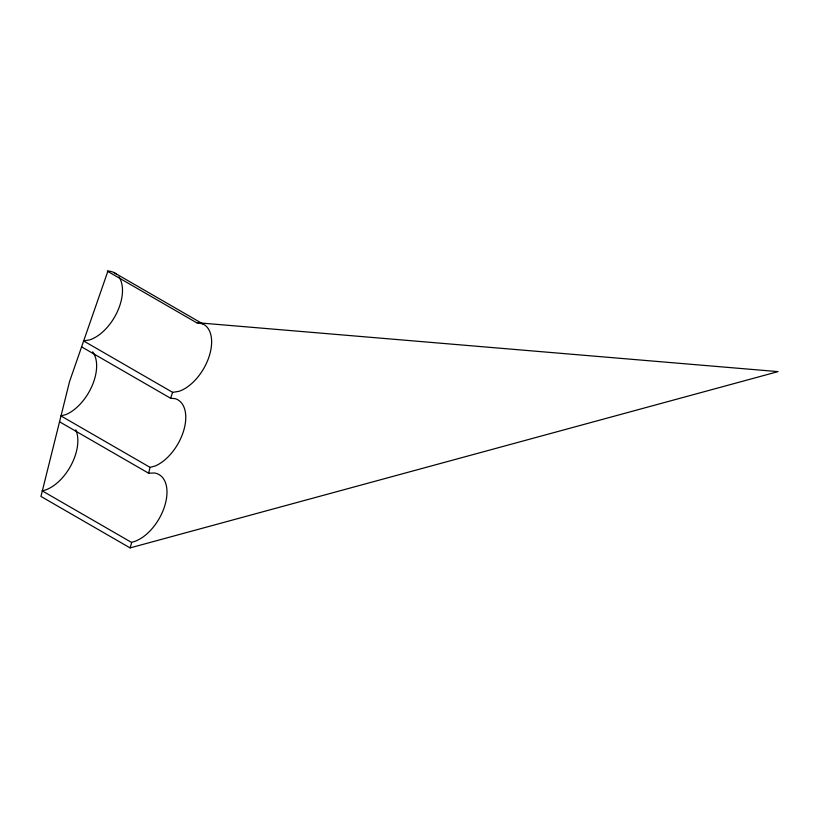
<?xml version="1.0" encoding="UTF-8"?>
<svg xmlns="http://www.w3.org/2000/svg" width="819" height="819" viewBox="0 0 819 819"><rect width="100%" height="100%" fill="white"/><g stroke="black" fill="none" stroke-linecap="round" stroke-linejoin="round"><path stroke-width="1.23" d="M116.615 274.355A38.278 22.103 -60 0 0 107.924 271.099L69.574 381.5L40.95 496.437L130.098 547.901L131.787 542.239A38.278 22.103 -60 0 0 164.455 506.787A38.278 22.103 -60 0 0 154.474 472.983L148.608 473.208L59.459 421.744M148.608 473.208L150.072 467.362L155.19 465.991A38.278 22.103 -60 0 0 183.722 430.497A38.278 22.103 -60 0 0 175.194 398.658L170.608 398.249L81.47 346.785M170.608 398.249L172.635 392.352L178.716 391.39A38.278 22.103 -60 0 0 208.579 358.077A38.278 22.103 -60 0 0 202.856 323.904L113.718 272.43M130.098 547.901L778.05 371.621L196.509 322.655L107.371 271.181L107.924 271.099M196.509 322.655L202.856 323.904M172.635 392.352L83.487 340.878L89.568 339.926A38.278 22.103 -60 0 0 117.26 311.906A38.278 22.103 -60 0 0 118.868 276.873M150.072 467.362L60.923 415.898L66.042 414.527A38.278 22.103 -60 0 0 92.271 385.411A38.278 22.103 -60 0 0 92.649 351.842M131.255 542.26L42.107 490.796L42.639 490.776A38.278 22.103 -60 0 0 70.741 465.857A38.278 22.103 -60 0 0 75.788 429.862"/></g></svg>
